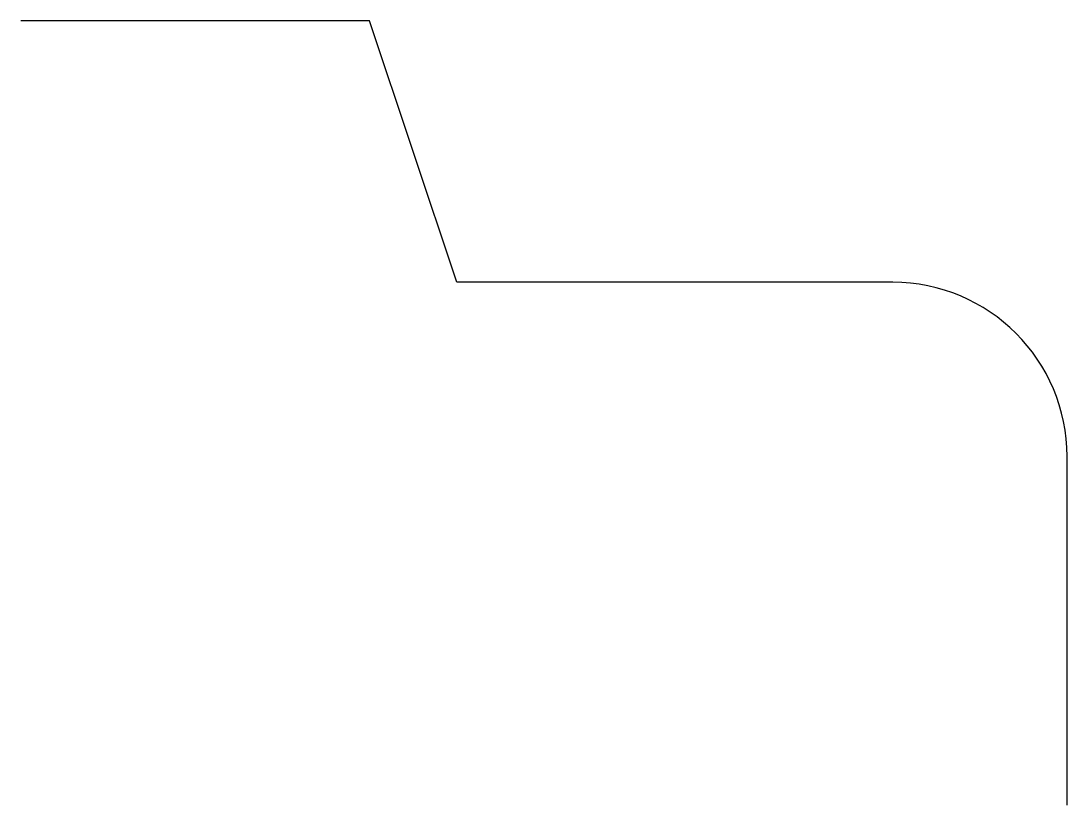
# Model space of a CAD drawing. Header units: inches. Extents: x -3 to 0, y 0 to 2.25.
import ezdxf

# ---------------------------------------------------------------- set-up
doc = ezdxf.new("R2010")
doc.units = ezdxf.units.IN
doc.header["$LTSCALE"] = 0.03937
doc.header["$MEASUREMENT"] = 0
doc.layers.add('Default', color=7, linetype='Continuous')

msp = doc.modelspace()

# ---------------------------------------------------------------- linework, layer by layer
at = {"layer": 'Default'}
for points in [[(-0.5, 1.5), (-1.75, 1.5), (-2, 2.25), (-3, 2.25)], [(0, 0), (0, 1)]]:
    msp.add_lwpolyline(points, dxfattribs=at)
msp.add_arc((-0.5, 1), 0.5, 0, 90, dxfattribs=at)

doc.saveas('drawing.dxf')
